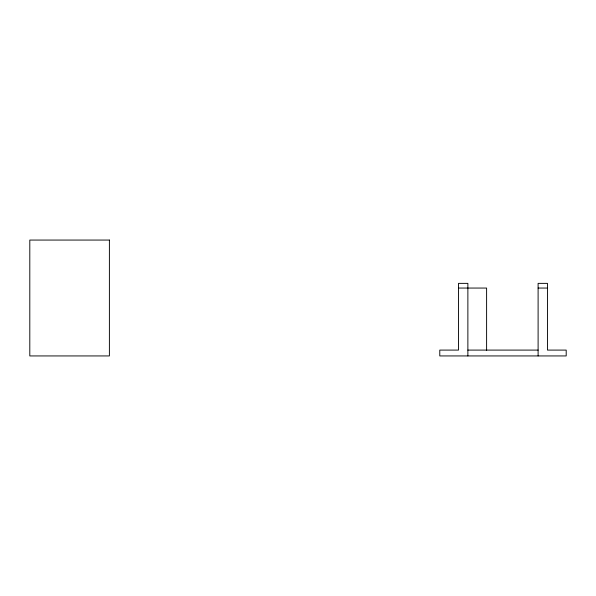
<?xml version="1.0" encoding="UTF-8"?>
<svg xmlns="http://www.w3.org/2000/svg" width="596" height="596" viewBox="0 0 596 596"><rect width="100%" height="100%" fill="white"/><g stroke="black" fill="none" stroke-linecap="round" stroke-linejoin="round"><path stroke-width="0.89" d="M458.51 288.054L486.604 288.054L486.604 350.448M538.106 288.054L547.471 288.054M467.875 350.09L538.106 350.09M538.106 355.939L538.106 283.368L547.471 283.368L547.471 350.09L566.2 350.09L566.2 355.939L439.781 355.939L439.781 350.09L458.51 350.09L458.51 283.368L467.875 283.368L467.875 355.939M109.396 240.061L29.8 240.061L29.8 355.939L109.396 355.939L109.396 240.061"/></g></svg>
